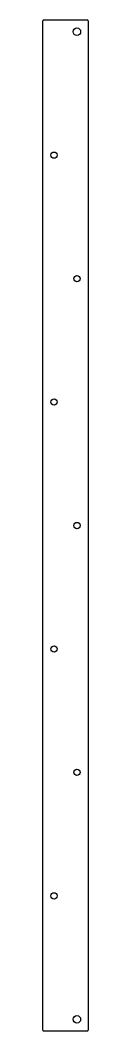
# Model space of a CAD drawing. Header units: millimetres. Extents: x 285 to 325, y -440 to 440.
import ezdxf

# ---------------------------------------------------------------- set-up
doc = ezdxf.new("R2010")
doc.units = ezdxf.units.MM
doc.layers.get('0').update_dxf_attribs({"linetype": 'CONTINUOUS'})

msp = doc.modelspace()

# ---------------------------------------------------------------- linework, layer by layer
msp.add_lwpolyline([(324.01, -439.99, 0.414214), (325.01, -438.99), (325.01, 439.01, 0.414214), (324.01, 440.01), (286.01, 440.01, 0.414214), (285.01, 439.01), (285.01, -438.99, 0.414214), (286.01, -439.99)], format="xyb", close=True)
for centre, radius in [((315, 430, 0), 3.25), ((295, 322.5, 0), 2.75), ((315, 215, 0), 2.75), ((295, 107.5, 0), 2.75), ((315, 0, 0), 2.75), ((295, -107.5, 0), 2.75), ((315, -215, 0), 2.75), ((295, -322.5, 0), 2.75), ((315, -430, 0), 3.25)]:
    msp.add_circle(centre, radius)

doc.saveas('drawing.dxf')
